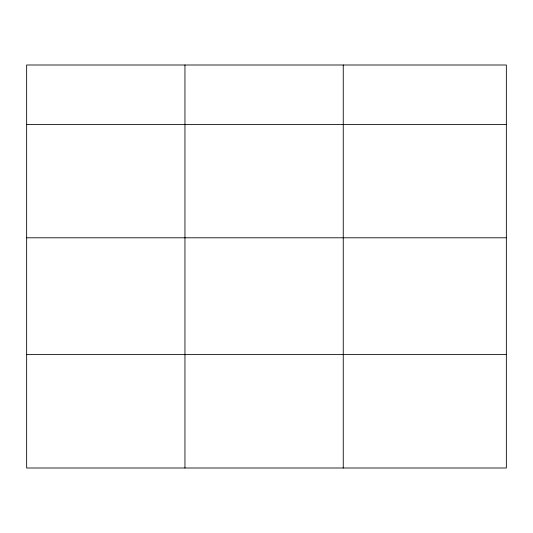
<?xml version="1.0" encoding="UTF-8"?>
<svg xmlns="http://www.w3.org/2000/svg" width="533" height="533" viewBox="0 0 533 533"><rect width="100%" height="100%" fill="white"/><g stroke="black" fill="none" stroke-linecap="round" stroke-linejoin="round"><path stroke-width="0.8" d="M506.35 237.791L506.35 64.999L26.65 64.999L26.65 468.001L506.35 468.001L506.35 237.791L26.65 237.791M26.65 124.409L506.35 124.409M26.65 354.612L506.35 354.612M343.252 64.999L343.252 468.001M184.951 64.999L184.951 468.001"/></g></svg>
